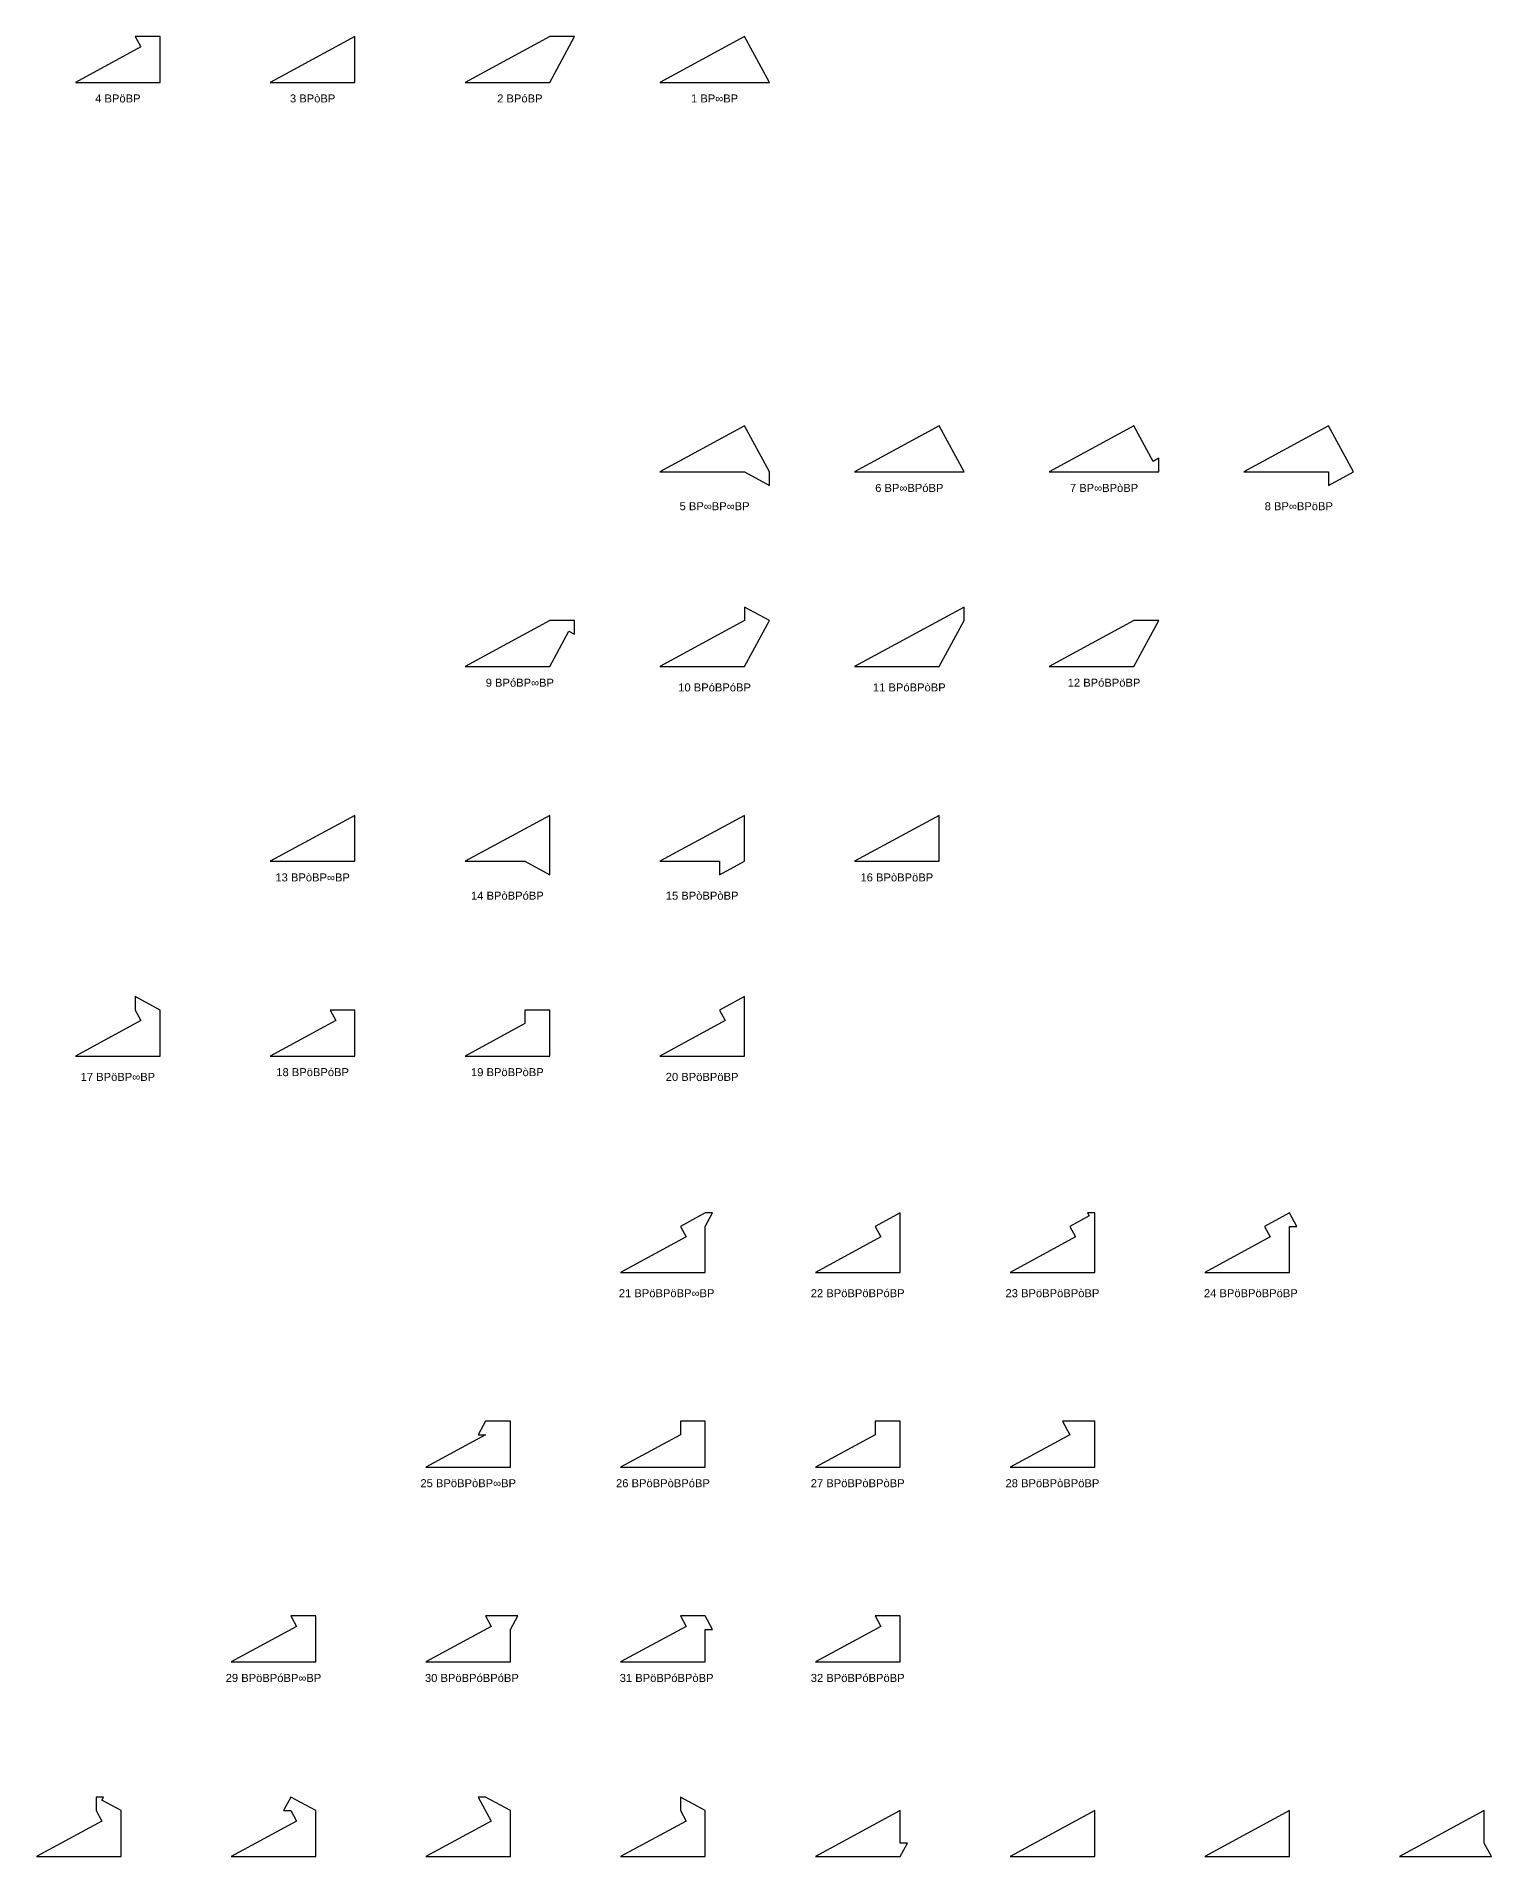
# Model space of a CAD drawing. Header units: millimetres. Extents: x 915202 to 1524453, y -2147646 to 62068.
# Drawn here: x 1235795 to 1434928, y -1902544 to -1653467 of the extents above; entities that cross this region are included whole.
import ezdxf
from ezdxf.enums import TextEntityAlignment as Align

# ---------------------------------------------------------------- set-up
doc = ezdxf.new("R2010")
doc.units = ezdxf.units.MM
doc.styles.add('Arial', font='arial_0.ttf')

msp = doc.modelspace()

# ---------------------------------------------------------------- linework, layer by layer
for points in [[(1250104, -1654897), (1241153, -1659755), (1252740, -1659755), (1252740, -1653467), (1249327, -1653467)], [(1279389, -1653467), (1267801, -1659755), (1279389, -1659755)], [(1309450, -1653467), (1306037, -1653467), (1294450, -1659755), (1306037, -1659755)], [(1332686, -1653467), (1321099, -1659755), (1336099, -1659755)], [(1332686, -1706764), (1321099, -1713052), (1332686, -1713052), (1336099, -1714904), (1336099, -1713052)], [(1347747, -1713052), (1362747, -1713052), (1359335, -1706764)], [(1388620, -1711622), (1385983, -1706764), (1374396, -1713052), (1389396, -1713052), (1389396, -1711200)], [(1412632, -1706764), (1401045, -1713052), (1412632, -1713052), (1412632, -1714904), (1416045, -1713052)], [(1309450, -1733413), (1306037, -1733413), (1294450, -1739701), (1306037, -1739701), (1308674, -1734843), (1309450, -1735265)], [(1332686, -1731561), (1332686, -1733413), (1321099, -1739701), (1332686, -1739701), (1336099, -1733413)], [(1362747, -1731561), (1347747, -1739701), (1359335, -1739701), (1362747, -1733413)], [(1389396, -1733413), (1385983, -1733413), (1374396, -1739701), (1385983, -1739701)], [(1267801, -1766350), (1279389, -1766350), (1279389, -1760061)], [(1306037, -1760061), (1294450, -1766350), (1302625, -1766350), (1306037, -1768202)], [(1332686, -1760061), (1321099, -1766350), (1329273, -1766350), (1329273, -1768202), (1332686, -1766350)], [(1359335, -1766350), (1359335, -1760061), (1347747, -1766350)], [(1250104, -1788141), (1241153, -1792998), (1252740, -1792998), (1252740, -1786710), (1249327, -1784858), (1249327, -1786710)], [(1330050, -1788141), (1321099, -1792998), (1332686, -1792998), (1332686, -1784858), (1329273, -1786710)], [(1275976, -1786710), (1276752, -1788141), (1267801, -1792998), (1279389, -1792998), (1279389, -1786710)], [(1302625, -1788562), (1294450, -1792998), (1306037, -1792998), (1306037, -1786710), (1302625, -1786710)], [(1324692, -1817740), (1315741, -1822598), (1327328, -1822598), (1327328, -1816310), (1328333, -1814458), (1327328, -1814458), (1323916, -1816310)], [(1353977, -1822598), (1353977, -1814458), (1350564, -1816310), (1351341, -1817740), (1342390, -1822598)], [(1379849, -1814879), (1377213, -1816310), (1377989, -1817740), (1369038, -1822598), (1380626, -1822598), (1380626, -1814458), (1379621, -1814458)], [(1404638, -1817740), (1395687, -1822598), (1407274, -1822598), (1407274, -1816310), (1408279, -1816310), (1407274, -1814458), (1403862, -1816310)], [(1296262, -1844810), (1297267, -1844810), (1289092, -1849247), (1300680, -1849247), (1300680, -1842958), (1297267, -1842958)], [(1323916, -1844810), (1315741, -1849247), (1327328, -1849247), (1327328, -1842958), (1323916, -1842958)], [(1350564, -1844810), (1342390, -1849247), (1353977, -1849247), (1353977, -1842958), (1350564, -1842958)], [(1377213, -1844810), (1369038, -1849247), (1380626, -1849247), (1380626, -1842958), (1376208, -1842958)], [(1274031, -1875895), (1274031, -1869607), (1270618, -1869607), (1271395, -1871038), (1262444, -1875895)], [(1297267, -1869607), (1298043, -1871038), (1289092, -1875895), (1300680, -1875895), (1300680, -1871459), (1301685, -1869607)], [(1323916, -1869607), (1324692, -1871038), (1315741, -1875895), (1327328, -1875895), (1327328, -1871459), (1328333, -1871459), (1327328, -1869607)], [(1353977, -1869607), (1350564, -1869607), (1351341, -1871038), (1342390, -1875895), (1353977, -1875895)], [(1243970, -1894404), (1243970, -1896256), (1244746, -1897686), (1235795, -1902544), (1247382, -1902544), (1247382, -1896256), (1244746, -1894825), (1244975, -1894404)], [(1271395, -1897686), (1262444, -1902544), (1274031, -1902544), (1274031, -1896256), (1270618, -1894404), (1269613, -1896256), (1270618, -1896256)], [(1298043, -1897686), (1289092, -1902544), (1300680, -1902544), (1300680, -1896256), (1297267, -1894404), (1296262, -1894404)], [(1323916, -1894404), (1323916, -1896256), (1324692, -1897686), (1315741, -1902544), (1327328, -1902544), (1327328, -1896256)], [(1354982, -1900692), (1353977, -1900692), (1353977, -1896256), (1342390, -1902544), (1353977, -1902544)], [(1380626, -1902544), (1380626, -1896256), (1369038, -1902544)], [(1407274, -1902544), (1407274, -1896256), (1395687, -1902544)], [(1433923, -1900692), (1433923, -1896256), (1422336, -1902544), (1434928, -1902544)]]:
    msp.add_lwpolyline(points, close=True)

# ---------------------------------------------------------------- texts
at = {"style": 'Arial'}
for s, height, p in [('3 BPòBP', 1095.2, (1273595, -1661956)), ('2 BPóBP', 1095.2, (1301950, -1661956)), ('4 BPöBP', 1095.2, (1246946, -1661956)), ('1 BP∞BP', 1095.2, (1328599, -1661956)), ('6 BP∞BPóBP', 1095.2, (1355247, -1715253)), ('7 BP∞BPòBP', 1095.2, (1381896, -1715253)), ('5 BP∞BP∞BP', 1095.2, (1328599, -1717754)), ('8 BP∞BPöBP', 1095.2, (1408545, -1717754)), ('9 BPóBP∞BP', 1095.2, (1301950, -1741902)), ('10 BPóBPóBP', 1095.21, (1328599, -1742550)), ('11 BPóBPòBP', 1095.21, (1355247, -1742550)), ('12 BPóBPöBP', 1095.21, (1381896, -1741902)), ('13 BPòBP∞BP', 1095.21, (1273595, -1768551)), ('16 BPòBPöBP', 1095.21, (1353541, -1768551)), ('14 BPòBPóBP', 1095.21, (1300244, -1771051)), ('15 BPòBPòBP', 1095.21, (1326892, -1771051)), ('17 BPöBP∞BP', 1095.21, (1246946, -1795848)), ('18 BPöBPóBP', 1095.21, (1273595, -1795199)), ('19 BPöBPòBP', 1095.21, (1300244, -1795199)), ('20 BPöBPöBP', 1095.21, (1326892, -1795848)), ('21 BPöBPöBP∞BP', 1095.21, (1322037, -1825447)), ('22 BPöBPöBPóBP', 1095.21, (1348183, -1825447)), ('23 BPöBPöBPòBP', 1095.21, (1374832, -1825447)), ('24 BPöBPöBPöBP', 1095.21, (1401983, -1825447)), ('25 BPöBPòBP∞BP', 1095.21, (1294886, -1851448)), ('26 BPöBPòBPóBP', 1095.21, (1321535, -1851448)), ('27 BPöBPòBPòBP', 1095.21, (1348183, -1851448)), ('28 BPöBPòBPöBP', 1095.21, (1374832, -1851448)), ('29 BPöBPóBP∞BP', 1095.21, (1268237, -1878096)), ('30 BPöBPóBPóBP', 1095.21, (1295389, -1878096)), ('31 BPöBPóBPòBP', 1095.21, (1322037, -1878096)), ('32 BPöBPóBPöBP', 1095.21, (1348183, -1878096))]:
    msp.add_text(s, height=height, dxfattribs=at).set_placement(p, align=Align.MIDDLE_CENTER)

doc.saveas('drawing.dxf')
